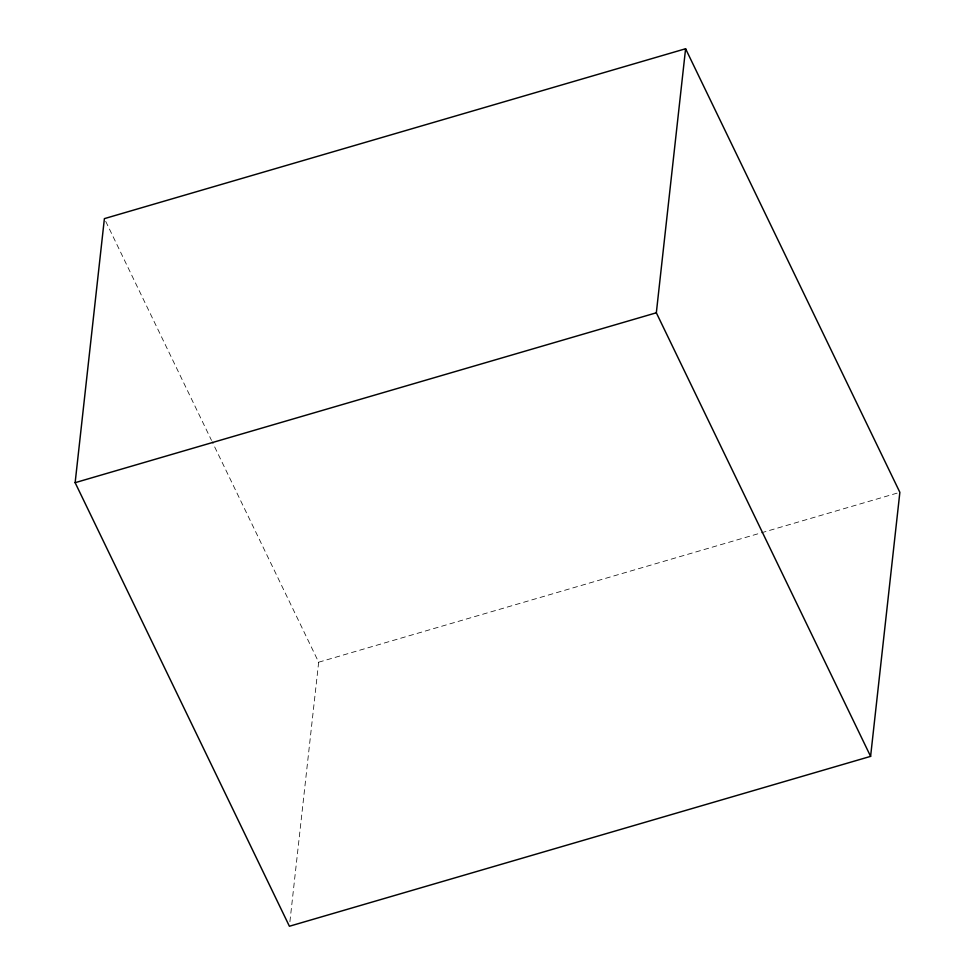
<?xml version="1.0" encoding="UTF-8"?>
<svg xmlns="http://www.w3.org/2000/svg" width="975" height="975" viewBox="0 0 975 975"><rect width="100%" height="100%" fill="white"/><g stroke="black" fill="none" stroke-linecap="round" stroke-linejoin="round"><path stroke-width="0.73" stroke-dasharray="4.88 3.66" d="M289.904 921.728L318.667 662.208L212.197 441.785M318.667 662.208L898.402 492.753M105.714 221.362L211.526 440.42"/><path stroke-width="1.46" d="M75.136 482.674L104.398 218.632L685.596 48.75L899.864 492.326L870.602 756.368L289.404 926.25L75.136 482.674L656.333 312.792L685.596 48.75M656.333 312.792L870.602 756.368"/></g></svg>
